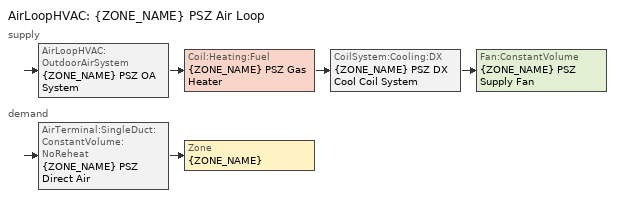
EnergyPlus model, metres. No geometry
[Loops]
AirLoopHVAC '{ZONE_NAME} PSZ Air Loop'
 supply: AirLoopHVAC:OutdoorAirSystem '{ZONE_NAME} PSZ OA System' > Coil:Heating:Fuel '{ZONE_NAME} PSZ Gas Heater' > CoilSystem:Cooling:DX '{ZONE_NAME} PSZ DX Cool Coil System' > Fan:ConstantVolume '{ZONE_NAME} PSZ Supply Fan'
 demand: AirTerminal:SingleDuct:ConstantVolume:NoReheat '{ZONE_NAME} PSZ Direct Air' > Zone '{ZONE_NAME}'
[Sizing:Zone]
{ZONE_NAME}: Zone Cooling Design Supply Air Temperature Input Method=SupplyAirTemperature; Zone Cooling Design Supply Air Temperature {C}=12.8; Zone Heating Design Supply Air Temperature Input Method=SupplyAirTemperature; Zone Heating Design Supply Air Temperature {C}=40; Zone Cooling Design Supply Air Humidity Ratio {kgWater/kgDryAir}=0.008; Zone Heating Design Supply Air Humidity Ratio {kgWater/kgDryAir}=0.008; Design Specification Outdoor Air Object={ZONE_NAME} PSZ OA Spec; Zone Heating Sizing Factor=0; Zone Cooling Sizing Factor=0
[DesignSpecification:OutdoorAir]
{ZONE_NAME} PSZ OA Spec: Outdoor Air Method=flow/person; Outdoor Air Flow per Person {m3/s-person}=0.00944; Outdoor Air Flow per Zone Floor Area {m3/s-m2}=0; Outdoor Air Flow per Zone {m3/s}=0
[Sizing:System]
{ZONE_NAME} PSZ Air Loop: Type of Load to Size On=Sensible; Design Outdoor Air Flow Rate {m3/s}=autosize; Central Heating Maximum System Air Flow Ratio=0.3; Preheat Design Temperature {C}=7; Preheat Design Humidity Ratio {kgWater/kgDryAir}=0.008; Precool Design Temperature {C}=11; Precool Design Humidity Ratio {kgWater/kgDryAir}=0.008; Central Cooling Design Supply Air Temperature {C}=12.8; Central Heating Design Supply Air Temperature {C}=40; Type of Zone Sum to Use=NonCoincident; 100% Outdoor Air in Cooling=No; 100% Outdoor Air in Heating=No; Central Cooling Design Supply Air Humidity Ratio {kgWater/kgDryAir}=0.008; Central Heating Design Supply Air Humidity Ratio {kgWater/kgDryAir}=0.008; Cooling Supply Air Flow Rate Method=DesignDay; Cooling Supply Air Flow Rate {m3/s}=0; Heating Supply Air Flow Rate Method=DesignDay; Heating Supply Air Flow Rate {m3/s}=0
[Zone equipment]
{ZONE_NAME}: {ZONE_NAME} PSZ Direct Air
[AirTerminal:SingleDuct:ConstantVolume:NoReheat]
{ZONE_NAME} PSZ Direct Air: Availability Schedule={ZONE_NAME} PSZ Avail Schedule; Maximum Air Flow Rate {m3/s}=autosize
[AirLoopHVAC]
{ZONE_NAME} PSZ Air Loop: Design Supply Air Flow Rate {m3/s}=autosize
[AvailabilityManager:Scheduled]
{ZONE_NAME} PSZ Avail Manager: Schedule={ZONE_NAME} PSZ Avail Schedule
[Controller:OutdoorAir]
{ZONE_NAME} PSZ OA Controller: Minimum Outdoor Air Flow Rate {m3/s}=autosize; Maximum Outdoor Air Flow Rate {m3/s}=autosize; Economizer Control Type=NoEconomizer; Economizer Control Action Type=ModulateFlow; Lockout Type=NoLockout; Minimum Limit Type=FixedMinimum
[SetpointManager:SingleZone:Reheat]
{ZONE_NAME} PSZ Supply Air Temp Manager: Control Variable=Temperature; Minimum Supply Air Temperature {C}=13; Maximum Supply Air Temperature {C}=40; Control Zone={ZONE_NAME}; Setpoint Node or NodeList={ZONE_NAME} PSZ Air Loop Supply Outlet
[SetpointManager:MixedAir] Control Variable=Temperature
Name | Setpoint Node or NodeList
{ZONE_NAME} PSZ Cooling Coil Air Temp Manager | {ZONE_NAME} PSZ Cooling Coil Outlet
{ZONE_NAME} PSZ Heating Coil Air Temp Manager | {ZONE_NAME} PSZ Heating Coil Outlet
[Fan:ConstantVolume]
{ZONE_NAME} PSZ Supply Fan: Availability Schedule={ZONE_NAME} PSZ Avail Schedule; Fan Total Efficiency=0.7; Pressure Rise {Pa}=250; Maximum Flow Rate {m3/s}=autosize; Motor Efficiency=0.9; Motor In Airstream Fraction=1
[Coil:Heating:Fuel]
{ZONE_NAME} PSZ Gas Heater: Availability Schedule={ZONE_NAME} PSZ Avail Schedule; Fuel Type=NaturalGas; Burner Efficiency=0.8; Nominal Capacity {W}=autosize
[CoilSystem:Cooling:DX]
{ZONE_NAME} PSZ DX Cool Coil System: Availability Schedule={ZONE_NAME} PSZ Avail Schedule; Cooling Coil={ZONE_NAME} PSZ DX Cool Coil
[Coil:Cooling:DX:SingleSpeed]
{ZONE_NAME} PSZ DX Cool Coil: Availability Schedule={ZONE_NAME} PSZ Avail Schedule; Gross Rated Total Cooling Capacity {W}=autosize; Gross Rated Sensible Heat Ratio=autosize; Gross Rated Cooling COP {W/W}=3; Rated Air Flow Rate {m3/s}=autosize; 2023 Rated Evaporator Fan Power Per Volume Flow Rate {W/(m3/s)}=934.4; Total Cooling Capacity Function of Temperature Curve={ZONE_NAME} PSZ Cool Cap FT; Total Cooling Capacity Function of Flow Fraction Curve={ZONE_NAME} PSZ Cool Cap FFF; Energy Input Ratio Function of Temperature Curve={ZONE_NAME} PSZ Cool EIR FT; Energy Input Ratio Function of Flow Fraction Curve={ZONE_NAME} PSZ Cool EIR FFF; Part Load Fraction Correlation Curve={ZONE_NAME} PSZ Cool PLF
[Schedule:Compact]
{ZONE_NAME} PSZ Avail Schedule: Through: 12/31, For: AllDays, Until: 24:00, 1
[Curve:Biquadratic] Minimum Value of x=12.77778; Maximum Value of x=23.88889; Minimum Value of y=18; Maximum Value of y=46.11111; Input Unit Type for X=Temperature; Input Unit Type for Y=Temperature; Output Unit Type=Dimensionless
Name | Coefficient1 Constant | Coefficient2 x | Coefficient3 x**2 | Coefficient4 y | Coefficient5 y**2 | Coefficient6 x*y
{ZONE_NAME} PSZ Cool Cap FT | 0.942588 | 0.00954335 | 0.00068377 | -0.0110427 | 5.249e-06 | -9.72e-06
{ZONE_NAME} PSZ Cool EIR FT | 0.342414 | 0.034885 | -0.0006237 | 0.00497722 | 0.000437951 | -0.000728028
[Curve:Quadratic]
Name | Coefficient1 Constant | Coefficient2 x | Coefficient3 x**2 | Minimum Value of x | Maximum Value of x
{ZONE_NAME} PSZ Cool Cap FFF | 0.8 | 0.2 | 0 | 0.5 | 1.5
{ZONE_NAME} PSZ Cool EIR FFF | 1.1552 | -0.1808 | 0.0256 | 0.5 | 1.5
{ZONE_NAME} PSZ Cool PLF | 0.85 | 0.15 | 0 | 0 | 1
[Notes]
HVAC Template: Packaged Single Zone AC (PSZ-AC)
Description: A dedicated central air handling unit with gas furnace heating,
DX cooling, outdoor air economizer, and constant volume fan.
One INSTANCE of this template is included PER ZONE.
ALL object names are prefixed with {ZONE_NAME} so that the
template can be duplicated N times without any name collisions.
Compatible: EnergyPlus 25.1+
NOTE: Sizing:Parameters is intentionally EXCLUDED here.
It is a global object and must appear exactly once in Base.idf.
--- Zone Sizing ---
--- Outdoor Air Specification ---
--- System Sizing ---
--- Zone Equipment Connections ---
--- Availability Schedule ---
--- Central Air Loop ---
